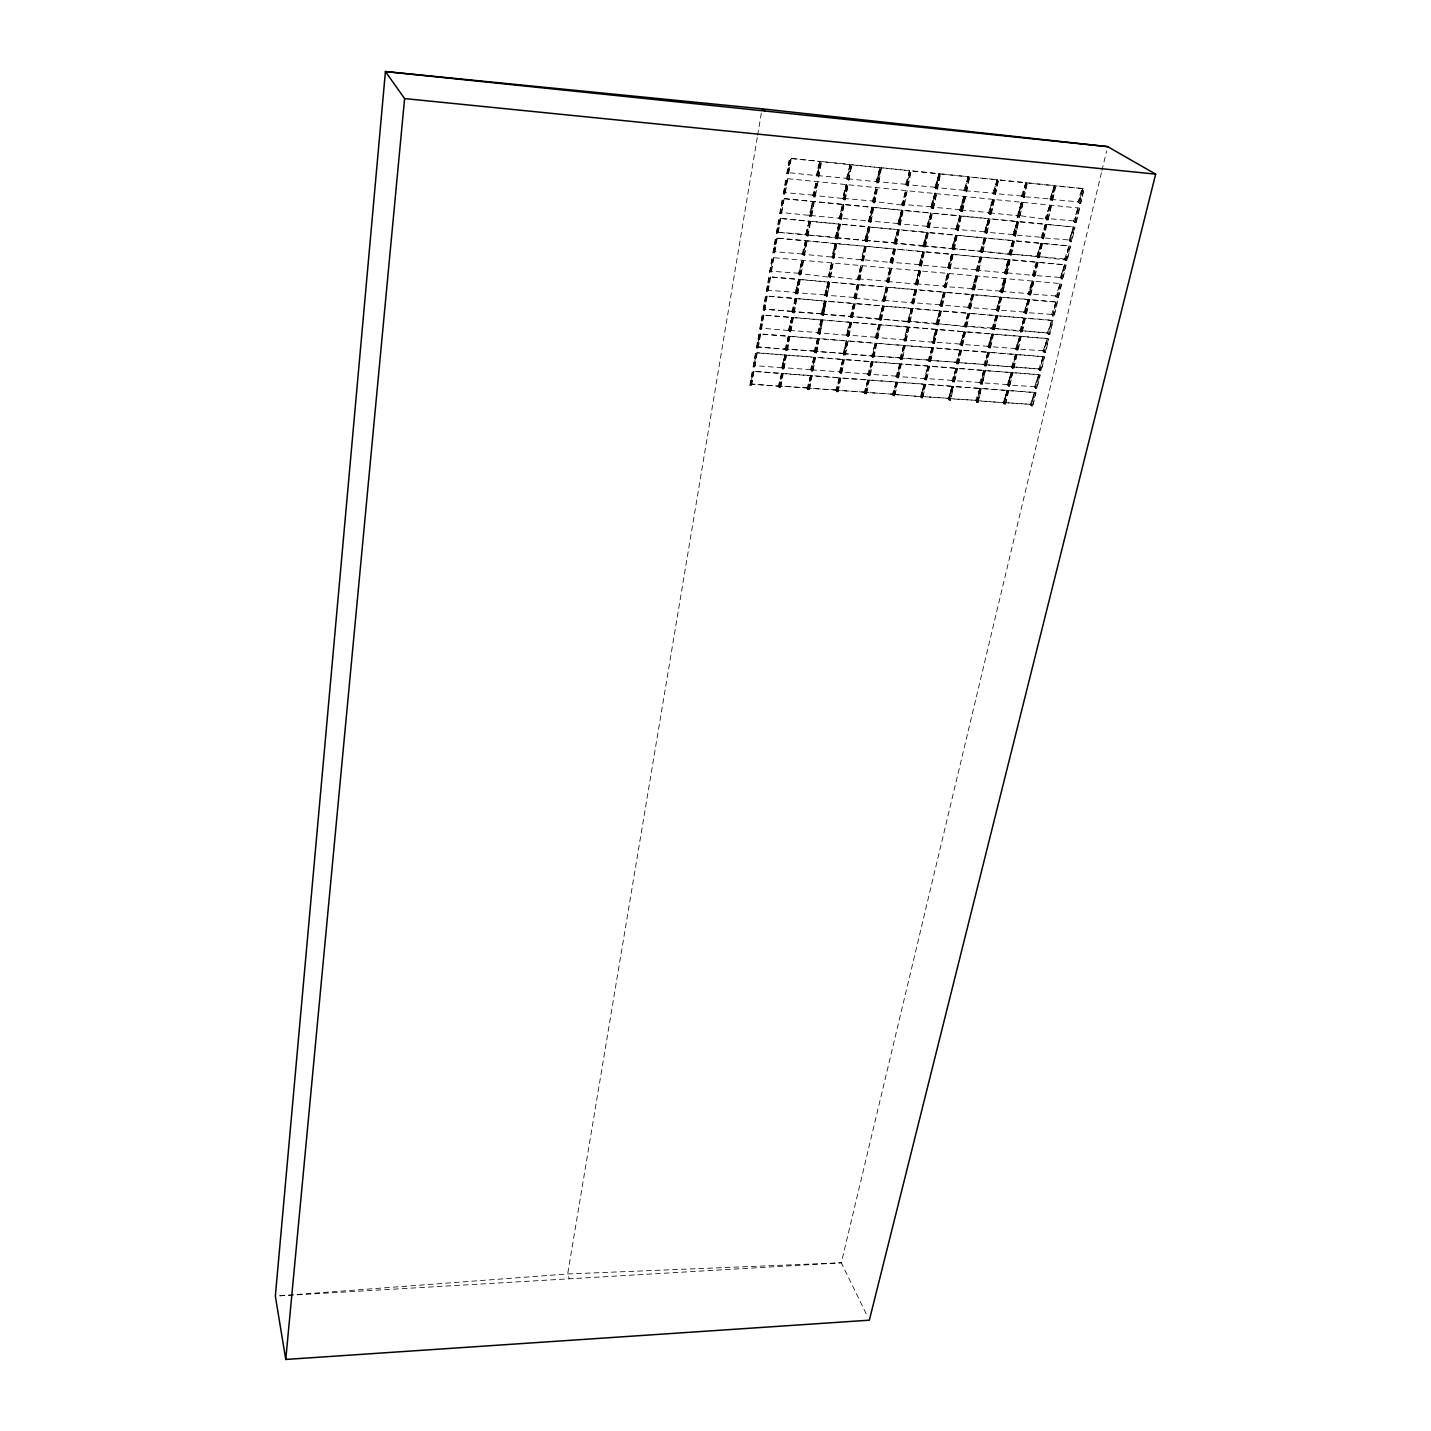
<?xml version="1.0" encoding="UTF-8"?>
<svg xmlns="http://www.w3.org/2000/svg" width="1431" height="1431" viewBox="0 0 1431 1431"><rect width="100%" height="100%" fill="white"/><g stroke="black" fill="none" stroke-linecap="round" stroke-linejoin="round"><path stroke-width="0.75" stroke-dasharray="5 3.75" d="M757.267 137.465L567.678 1273.966L569.27 1278.813M757.643 135.265L761.31 113.228M749.826 385.511L752.259 371.344L1036.008 392.72L1032.824 406.279L1031.161 406.136L1034.38 392.595M753.046 367.034L755.496 352.759L1040.212 374.904L1036.992 388.57L1035.364 388.445L1038.584 374.779M769.52 272.391L772.078 257.526L1061.73 283.696L1054.128 316.305L1052.447 316.126L1055.774 302.048M772.883 253.019L775.477 238.047L1066.131 265.039L1062.75 279.349L1061.069 279.17L1064.431 264.86M787.748 178.696L785.1 194.044L783.276 193.865L785.923 178.517L1079.636 208.103M750.148 385.511L752.617 371.362M753.368 367.034L755.854 352.795M756.713 348.359L759.217 333.995M759.986 329.595L762.508 315.124M763.278 310.688L765.818 296.092M766.587 291.62L769.163 276.916M769.86 272.391L772.436 257.562M773.223 253.019L775.835 238.065M776.622 233.503L779.251 218.424M780.056 213.809L782.703 198.605M783.616 193.883L786.299 178.553M787.104 173.867L789.805 158.412M750.756 384.116L751.329 384.814M753.958 365.674L754.495 366.712L753.529 365.46L781.72 367.785L785.118 355.067L756.82 352.67L753.618 365.656M760.648 327.896L761.113 329.273L760.129 328.039L788.535 330.525L789.447 331.563L788.231 330.132M763.868 309.382L764.476 309.99M767.249 289.974C767.678 294.088 766.605 283.785 770.146 276.809L798.766 279.313L796.208 294.16M770.504 270.763L771.363 272.105L770.075 271.103L773.42 257.473L770.915 272.498M773.885 251.409C774.296 255.541 773.295 244.898 776.818 237.993L805.653 240.658L803.041 255.738M777.212 232.269L777.856 232.788M780.7 212.217L781.219 213.469L780.181 212.396L809.195 215.366L812.736 201.377L783.705 198.533L780.271 212.575M784.277 192.309C784.671 196.602 783.794 184.76 787.39 178.66L784.707 193.99M787.694 172.704C787.801 176.281 788.445 161.631 790.806 158.34L820.052 161.363L817.369 176.925M751.203 385.583L753.582 371.255L781.702 373.366L779.233 387.64M754.423 367.123L756.82 352.67M757.768 348.431L760.183 333.888L788.499 336.142L786.013 350.649M761.042 329.685L763.474 315.017L791.898 317.36L789.375 331.974M764.333 310.777L766.801 295.984L795.314 298.417L792.774 313.139M767.66 291.709L770.146 276.809M774.296 253.126L776.818 237.993M777.713 233.593L780.253 218.335L809.177 221.089L806.565 236.294M781.147 213.917L783.705 198.533M788.195 173.974L790.806 158.34M754.012 371.47L751.561 385.637L749.808 385.476M757.249 352.902L754.781 367.177L753.01 367.016M760.63 334.103L758.144 348.484L756.355 348.323L758.859 333.96L1044.541 356.891L1041.303 370.647L1039.639 370.504L1042.877 356.73M763.921 315.231L761.417 329.738L759.628 329.559L762.151 315.088L1048.816 338.807L1045.542 352.67L1043.879 352.509L1047.152 338.646M767.231 296.217L764.709 310.831L762.92 310.652L765.46 296.056L1053.109 320.58L1049.817 334.55L1048.154 334.389L1051.445 320.419M770.576 277.042L768.036 291.763L766.247 291.584L768.805 276.881L1057.437 302.209M773.867 257.687L771.309 272.552L769.502 272.373M777.266 238.208L774.672 253.18L772.865 253.001M780.7 218.549L778.088 233.647L776.264 233.468L778.893 218.388L1070.567 246.239L1067.168 260.657L1065.469 260.478L1068.868 246.06M784.152 198.748L781.523 213.97L779.698 213.774L782.346 198.569L1075.039 227.279L1071.604 241.821L1069.905 241.642L1073.339 227.1M791.254 158.555L788.588 174.027L786.746 173.831L789.429 158.376L1084.179 188.856L1080.709 203.613L1078.992 203.435L1082.462 188.659M781.433 367.409L782.346 368.465M795.046 292.353L796.28 293.749L795.046 292.353L796.351 293.373L795.403 292.389L798.766 279.313M798.409 273.232L799.357 274.197M801.879 253.949L802.827 254.897M808.909 214.936L809.874 215.848M812.575 195.117L813.559 195.993M816.153 175.208C817.441 179.43 816.529 168.303 820.052 161.363L816.457 175.619L787.229 172.489M750.309 383.902L778.41 386.155L750.399 384.098L753.582 371.255M781.791 367.427L785.029 354.87M756.874 346.785L785.154 349.2L756.945 346.982L760.183 333.888M791.898 317.36L788.588 330.167M791.987 311.35L763.421 309.15L791.987 311.35L792.559 312.334M766.748 290.117L795.403 292.389M798.766 273.267L770.075 271.103M802.236 253.985L773.366 251.57M805.742 234.559L806.637 235.865L805.742 234.559L776.765 232.055L777.784 233.164L776.908 231.858M812.933 195.153L783.741 192.487M781.433 373.545L778.911 387.64L780.646 387.765L783.168 373.67M784.778 355.031L782.238 369.252L783.973 369.377L786.513 355.174M788.231 336.321L785.673 350.649L787.426 350.774L789.984 336.464M791.629 317.521L789.053 331.956L790.806 332.099L793.382 317.664M795.046 298.578L792.452 313.139L794.205 313.282L796.817 298.721M795.869 294.16L798.498 279.474M799.231 275.02L801.879 260.227M805.385 240.819L802.719 255.72L804.49 255.881L807.156 240.98M808.909 221.25L806.225 236.276L808.014 236.455L810.697 221.429M809.767 216.671L812.468 201.521M817.96 181.737L815.223 197.013L813.434 196.834L816.171 181.558M819.784 161.506L817.029 176.907L818.836 177.086L821.591 161.685M782.56 369.252L785.118 355.067M799.571 275.02C808.533 230.677 791.325 302.549 802.236 260.263M810.089 216.689L812.826 201.556M813.774 196.852L816.439 181.415L812.772 195.349M779.806 386.263L780.414 386.96M783.115 367.892C783.258 371.774 783.58 358 786.084 354.942L814.078 357.124L811.538 371.452M786.567 349.307L787.193 349.951M789.93 330.65C790.073 334.478 790.449 320.544 792.953 317.449L821.144 319.775L818.55 334.317M796.817 292.514C797.3 296.593 796.119 286.504 799.822 279.421L828.209 281.907L825.58 296.682M800.179 273.393L800.698 274.698L799.661 273.536L829.139 277.203L827.869 275.843M803.667 254.128L804.186 255.416L803.149 254.271L831.733 257.061L835.31 243.413L806.708 240.766L803.238 254.468M810.644 215.491L838.977 218.228L842.626 204.311L813.81 201.485L810.268 215.455M814.382 195.296L814.919 196.512L813.845 195.457L842.752 198.48L846.419 184.438L842.376 198.444L843.771 199.374L842.448 198.068M817.906 175.78C818.067 179.34 818.657 164.78 821.126 161.47L850.157 164.476L847.385 179.966M780.289 387.712L782.739 373.437L810.644 375.548L808.104 389.751M783.598 369.341L786.084 354.942M800.627 275.11L803.202 260.156L799.75 273.732M804.115 255.827L806.708 240.766M807.621 236.383L810.25 221.197L838.96 223.934L836.259 239.066M811.162 216.797L813.81 201.485M787.05 350.738L789.554 336.231L817.656 338.485L815.08 352.92M790.431 332.046L792.953 317.449M793.829 313.228L796.369 298.507L824.667 300.921L822.056 315.571M797.264 294.249L799.822 279.421M814.847 196.959L817.512 181.522L813.935 195.636M818.443 177.033L821.126 161.47M800.269 279.635L797.639 294.303L795.851 294.124M803.65 260.388L801.002 275.163L799.214 274.985M814.257 201.699L811.556 216.85L809.731 216.653M810.375 369.609L811.323 370.665M831.447 256.65L832.431 257.598M838.691 217.798L839.693 218.71M807.317 387.926L779.358 386.03L807.317 387.926L807.907 388.982M810.733 369.627L782.685 367.66M789.483 330.418L817.745 332.529L818.621 333.924L817.584 332.69M824.399 294.875L825.383 295.859M835.4 237.331L836.33 238.637L835.4 237.331L806.655 234.845L807.71 235.972L806.798 234.666M846.15 178.249L847.474 179.537L846.347 178.481M814.275 351.114L786.12 349.075L814.275 351.114L814.865 352.133M821.233 313.8L792.881 311.618L821.233 313.8L821.841 314.766M824.757 294.911L796.298 292.657M817.441 175.548L846.508 178.285M810.393 375.709L807.782 389.751L809.499 389.876L812.11 375.852M813.828 357.303L811.198 371.452L812.933 371.577L815.545 357.428M817.387 338.664L814.758 352.92L816.493 353.063L819.158 338.825M820.893 319.936L818.228 334.317L819.963 334.46L822.646 320.115L819.945 334.443M824.417 301.082L821.734 315.571L823.469 315.714L826.188 301.243L823.451 315.696M827.959 282.068L825.258 296.664L827.011 296.825L829.73 282.247L826.993 296.807M831.447 262.893L828.728 277.614L830.481 277.775L833.218 263.054M835.06 243.574L832.305 258.421L834.076 258.582L836.831 243.735M835.919 239.049L838.691 224.095M842.358 204.454L839.568 219.533L841.339 219.712L844.147 204.633M846.168 184.581L843.342 199.785L845.131 199.964L847.975 184.778L845.113 199.946L843.324 199.768M849.889 164.619L847.063 179.948L848.833 180.127L851.713 164.815L848.816 180.109M829.05 277.632L831.715 262.732L828.155 276.237M832.645 258.421L835.418 243.61M839.908 219.551L842.626 204.311M843.682 199.803L846.526 184.617M808.622 388.373L809.284 389.071M812.039 370.092C812.236 373.974 812.504 360.272 815.115 357.213L842.913 359.36L840.283 373.634M815.598 351.579L816.26 352.241M819.14 332.636L819.677 333.995L818.621 332.779L846.597 335.23C846.311 338.217 848.028 325.374 850.175 322.172L822.181 319.864L818.711 332.976M822.557 314.283L823.254 314.892M826.098 295.394C826.295 299.168 826.671 285.163 829.265 281.996L857.455 284.465L854.736 299.186M829.551 276.362L858.403 279.796L857.276 278.634M833.218 256.811L833.772 258.099L832.699 256.972L861.068 259.726L864.753 246.15L836.384 243.52L832.788 257.151M836.759 237.85L837.475 238.369M844.254 198.247C844.737 202.487 843.664 191.074 847.599 184.724L844.755 199.911M847.885 178.821L876.201 181.683L880.119 167.749L851.23 164.583L847.51 178.786M809.141 389.84L811.681 375.62L839.371 377.712L836.759 391.861M812.558 371.523L815.205 357.41L811.699 370.057M816.117 353.01L818.693 338.575L846.58 340.811L843.932 355.174M819.605 334.407L822.181 319.864M823.093 315.661L825.723 301.011L853.788 303.39L851.105 318.004M826.635 296.772L829.265 281.996M830.105 277.721L832.77 262.821L829.211 276.326M833.701 258.528L836.384 243.52M837.314 239.174L840.015 224.041L868.492 226.76L865.719 241.821M840.963 219.659L843.682 204.418L872.266 207.209L869.476 222.395M848.458 180.073L851.23 164.583M816.457 353.028L819.122 338.789M840.462 224.256L837.69 239.227L835.901 239.031M839.103 371.792L840.086 372.847M853.538 297.38L854.54 298.364M860.782 259.315L861.73 260.639M843.682 204.418L839.943 218.138L868.51 221.054C868.903 224.506 870.102 210.697 872.266 207.209M843.718 198.408L872.463 201.038L873.447 202.29L872.302 201.234M875.915 181.272L876.97 182.131M835.937 390.037L808.193 388.159L835.937 390.037L836.563 391.092M811.61 369.86L839.46 371.81M843.092 353.385L815.151 351.364L843.092 353.385L843.735 354.387M850.264 316.215L851.195 317.593L850.264 316.215L822.127 314.051L825.723 301.011M853.878 297.415L825.651 295.18M836.294 237.635L864.771 240.48L836.402 237.814L840.015 224.041M876.273 181.308L880.011 167.57M836.437 391.861L839.121 377.873M842.662 359.539L839.961 373.634L841.678 373.759L844.379 359.664M843.61 355.174L846.329 340.972M849.925 322.351L847.188 336.661L848.905 336.804L851.642 322.476M853.538 303.569L850.783 317.986L852.518 318.129L855.273 303.712M857.205 284.626L854.414 299.168L856.149 299.329L858.94 284.787M860.8 265.54L857.992 280.208L859.727 280.351L862.535 265.701M864.503 246.311L861.677 261.086L863.43 261.247L866.256 246.472M868.241 226.903L865.397 241.803L867.15 241.964L870.012 227.082M869.154 222.377L872.016 207.37M875.933 187.568L873.035 202.719L874.806 202.88L877.704 187.747M876.845 182.971L879.761 167.713M847.51 336.661L850.175 322.172M858.314 280.208L861.051 265.379L857.384 278.83M861.999 261.086L864.753 246.15M873.357 202.737L876.183 187.425L872.391 201.413M877.167 182.989L880.119 167.749M844.469 353.493L845.399 354.888L844.057 353.815L847.617 340.882L875.289 343.118L872.57 357.428M847.975 335.337C848.207 339.183 848.494 325.409 851.212 322.261L878.974 324.551L876.237 338.986M851.588 316.698L852.304 317.306M855.201 297.898L883.768 301.243L882.444 299.866M873.894 201.181L874.502 202.397L873.357 201.342L902.889 205.205L901.709 204.15M837.797 391.933L840.48 377.981L867.884 379.859L865.2 393.954M841.303 373.706L843.932 359.449L871.515 361.596L868.814 375.798M844.97 355.264L847.707 341.079L844.057 353.815L871.64 355.979L875.289 343.118M848.547 336.75L851.212 322.261M852.143 318.076L854.844 303.479L882.712 305.858L879.94 320.401M855.792 299.276L858.493 284.554L886.469 287.023L883.678 301.655M859.369 280.297L862.088 265.468L858.421 278.92L859.512 279.51M863.054 261.193L865.809 246.239L893.964 248.869L891.155 263.733M866.775 241.911L869.654 227.046L897.809 229.55L894.965 244.558M870.531 222.485L873.339 207.316L901.691 210.107L898.829 225.204M874.43 202.826L877.239 187.533L873.447 201.521M878.24 183.096L881.085 167.677L909.651 170.629L906.735 185.976M840.82 377.999L838.155 391.987L836.42 391.844M848.046 341.115L845.327 355.317L843.592 355.156M873.786 207.531L870.907 222.556L869.118 222.36M881.532 167.892L878.616 183.15L876.827 182.953M867.615 373.956L868.635 375.011M875.021 337.161L876.04 338.181M886.111 280.995L887.166 281.961M894.071 249.048C891.996 252.428 889.849 265.164 890.171 262.374L862.017 259.637L863.215 260.388M897.559 223.469L898.543 224.756M905.429 184.259L906.449 185.511M864.36 392.13L836.813 390.269L864.36 392.13L865.004 393.167M867.973 373.974L840.319 372.042L841.464 372.954M858.421 278.92L886.469 281.031M865.719 240.39L894.053 242.823L865.827 240.569L869.547 226.867L865.827 240.569L867.222 241.535L866.184 240.605M897.899 223.504L869.476 220.982L873.339 207.316M843.968 353.618L871.533 355.782M875.378 337.197L847.528 335.122M879.063 318.612L851.141 316.484L879.743 319.596M882.712 300.26L886.558 287.202L882.802 299.902M905.787 184.295L877.167 181.612L881.085 167.677M867.633 380.02L864.896 393.954L866.578 394.08L869.332 380.145M871.264 361.757L868.51 375.798L870.209 375.924L872.982 361.9M872.248 357.428L875.039 343.279M878.741 324.73L875.933 338.986L877.632 339.111L880.459 324.873M882.462 306.019L879.618 320.383L881.353 320.526L884.179 306.162M886.218 287.166L883.356 301.655L885.074 301.798L887.935 287.327M889.903 268.169L887.041 282.766L888.758 282.909L891.638 268.33M893.731 249.012L890.815 263.733L892.55 263.876L895.466 249.173M897.577 229.711L894.643 244.54L896.378 244.701L899.312 229.872M901.441 210.25L898.489 225.204L900.242 225.365L903.194 210.411M907.218 190.734L904.231 205.796L902.478 205.617L905.465 190.556M909.4 170.772L906.395 185.958L908.166 186.137L911.171 170.951M887.363 282.766L890.154 268.008L886.379 281.388M902.818 205.635L905.805 190.591L901.816 204.329M876.666 337.662L877.346 338.664L876.237 337.448L903.784 339.863L907.576 326.93L880.011 324.64L876.327 337.644M880.441 318.737L881.067 320.079L879.922 318.88L908.381 321.975M884.108 300.385L911.404 302.728L915.25 289.545L887.488 287.112L883.75 300.349M907.129 184.832L908.309 185.297L907.2 184.438M866.22 394.026L868.903 379.93L896.182 381.988L893.427 396.029M869.833 375.87L872.534 361.667L899.92 363.796L897.148 377.945M873.59 357.5L876.309 343.19L903.784 345.39L900.671 359.646L902.371 359.771L905.233 345.694M877.275 339.058L880.011 324.64M880.977 320.49L883.732 305.948L911.404 308.309L908.256 322.78M884.716 301.744L887.488 287.112M888.401 282.855L891.191 268.098L887.417 281.478L888.83 282.479L887.775 281.513M892.193 263.841L895.019 248.958L922.959 251.552L920.061 266.363M896.021 244.647L898.865 229.658L926.912 232.341L923.979 247.259M899.866 225.311L902.746 210.196L930.883 212.969L927.95 228.012M903.855 205.742L906.753 190.502L902.854 204.436L904.034 204.919M907.791 186.084L910.706 170.736L939.04 173.67L935.731 188.928L937.484 189.107L940.561 173.992M876.756 343.422L873.965 357.553L872.23 357.392M895.931 376.103L896.951 377.158M887.417 281.478L915.178 283.946C914.999 291.727 923.406 248.708 916.18 285.324M918.791 264.61L919.793 265.916M929.148 227.296L926.644 226.277L927.682 227.547M892.568 394.205L865.2 392.344L892.568 394.205L893.248 395.242M896.271 376.138L868.814 374.224L869.994 375.119M903.516 339.469L904.499 340.846M911.136 302.335L912.209 303.318M919.131 264.628L891.119 262.284L892.264 263.411M923.049 245.542L894.93 243.109L923.8 246.436M927.002 226.295L898.775 223.791L902.746 210.196M930.722 206.797L931.76 208.05M937.269 188.248L934.729 187.246L935.785 188.481M900.099 357.857L872.57 355.872L900.099 357.857L900.797 358.859M931.08 206.833L902.854 204.436M935.087 187.282L906.664 184.617L910.706 170.736M895.949 382.149L893.123 396.029L894.804 396.137L897.631 382.274M899.67 363.957L896.826 377.945L898.525 378.07L901.369 364.1M900.654 359.628L903.533 345.569M909.043 327.234L906.145 341.419L904.428 341.258L907.326 327.091M911.153 308.47L908.22 322.744L909.955 322.905L912.871 308.613M916.716 289.849L913.783 304.266L912.048 304.088L915.017 289.706M918.809 270.781L915.858 285.306L917.575 285.467L920.527 270.924M922.727 251.713L919.739 266.363L921.475 266.506L924.444 251.874M926.662 232.484L923.675 247.259L925.392 247.42L928.397 232.645M930.651 213.112L927.628 227.994L929.345 228.155L932.386 213.273M934.765 193.507L931.688 208.479L933.423 208.658L936.5 193.668M935.695 188.91L938.808 173.813M904.446 341.276L907.576 326.93M912.084 304.123L915.25 289.545M935.105 193.543C922.297 237.152 942.868 162.311 931.706 208.497L933.459 208.676M893.838 394.652L894.59 395.35M897.541 376.586L898.239 377.623L897.112 376.371L924.283 378.625L928.093 365.978L900.922 363.868L897.201 376.568M901.387 358.322L902.514 359.002L901.119 357.929M905.161 339.97L905.859 340.972L904.714 339.755L932.064 342.152L935.946 329.273L908.596 327.001L904.803 339.934M908.953 321.474L909.74 322.1M912.781 302.853C913.103 306.628 913.336 292.854 916.287 289.634L943.816 292.049L940.9 306.574M916.555 284.054L917.718 284.662L916.627 283.696M920.437 265.129L921.6 265.701L920.509 264.753M924.354 246.043L925.195 246.561M932.404 207.352L933.602 207.853L932.475 206.976M894.447 396.101L897.183 382.059L924.265 384.098L921.457 398.086M898.167 378.017L900.922 363.868M917.199 285.413C925.177 256.167 914.659 277.167 917.289 285.002M921.099 266.452L923.997 251.641L951.74 254.217L948.753 268.974M925.016 247.366L927.95 232.43L955.783 235.095L952.778 249.96M928.987 228.101L931.939 213.058L959.861 215.795L956.838 230.785M902.013 359.736L904.803 345.479L932.064 347.661L929.202 361.864M905.787 341.365L908.703 327.198M909.579 322.869L912.423 308.398L939.863 310.724L936.965 325.141M913.425 304.213L916.287 289.634M933.084 208.622C941.24 178.338 930.579 200.268 933.173 208.193M937.108 189.053L940.095 173.777L968.215 176.675L965.156 191.897M931.796 341.759L932.887 342.778M939.612 304.785L940.632 306.127M916.108 283.839L943.816 286.093L944.854 287.434L943.637 286.272M923.997 251.641L919.99 264.914L947.733 267.615C948.198 271.121 949.254 257.741 951.74 254.217M955.514 229.049L956.659 229.944M961.346 210.214C964.601 212.575 956.838 207.817 960.773 210.912M963.814 190.198L964.977 191.056M924.354 378.267L925.088 379.304M928.29 360.057L900.94 358.09L928.29 360.057L928.952 361.435M936.035 323.37L908.506 321.26L936.786 324.354M939.952 304.821L912.334 302.621M923.907 245.828L951.74 248.618L924.015 246.007L927.95 232.43M955.872 229.085L927.95 226.778L931.939 213.058M960.04 209.695L931.939 207.137M964.154 190.234L935.946 187.586L940.095 173.777M924.032 384.259L921.153 398.086L922.816 398.194L925.714 384.402M927.86 366.157L924.945 380.074L926.626 380.199L929.542 366.282M931.831 347.822L928.898 361.846L930.561 361.989L933.513 347.966M932.762 343.565L935.713 329.434M939.63 310.885L936.661 325.141L938.342 325.284L941.33 311.028M943.584 292.21L940.578 306.556L942.278 306.699L945.283 292.353M947.483 273.357L944.46 287.828L946.159 287.989L949.2 273.518M951.49 254.378L948.449 268.956L950.148 269.117L953.207 254.539M955.55 235.239L952.474 249.942L954.173 250.103L957.267 235.399M959.629 215.956L956.516 230.767L958.233 230.928L961.346 216.117M965.567 196.602L962.437 211.538L960.702 211.359L963.832 196.423M967.982 176.818L964.834 191.879L966.569 192.058L969.717 176.997M925.267 380.074L928.093 365.978M933.066 343.565L936.053 329.452M944.764 287.846L947.716 273.214L943.745 286.468M961.024 211.377C971.667 166.103 951.186 239.603 964.19 196.458M922.458 398.158L925.267 384.17L952.152 386.191L948.968 400.125L950.613 400.233L953.583 386.495M926.268 380.145L929.113 366.068L956.069 368.161L952.867 382.184M930.204 361.936L933.066 347.751L960.129 349.915L957.196 364.046M934.085 343.655L936.965 329.345L964.118 331.598L961.167 345.837M937.985 325.231L940.883 310.813L968.125 313.139L965.156 327.484M941.92 306.663L944.943 292.318L972.186 294.536L969.181 308.989M945.784 287.935L948.735 273.303L944.764 286.558L945.963 287.148M949.79 269.064L952.76 254.324L980.289 256.882L976.926 271.55L978.625 271.711L981.755 257.186M953.815 250.049L956.802 235.185L984.421 237.814L981.04 252.607L982.757 252.768L985.905 238.136M957.876 230.874L960.899 215.902L988.606 218.621L985.19 233.521L986.907 233.682L990.091 218.943M962.061 211.484C972.704 166.211 952.223 239.692 965.227 196.566M966.193 192.004L969.377 176.961L997.174 179.68L994.026 194.831M937.412 329.577L934.443 343.708L932.726 343.547M951.901 380.36L952.921 381.773M971.828 288.579L972.973 289.545M975.906 269.797L977.069 270.745M984.17 231.804L985.333 232.698M948.342 398.301L921.385 396.494L948.342 398.301L949.093 399.356M952.241 380.396L925.177 378.5L926.429 379.394M936.965 329.345L932.976 342.045L960.219 344.066L960.917 345.408M967.875 307.218L969.002 308.202M972.186 288.615L944.764 286.558M976.264 269.833L948.646 267.525L952.76 254.324M952.652 248.529L980.289 251.284L952.76 248.708L956.802 235.185M984.51 231.84L956.713 229.371L957.965 230.463M960.899 209.999L988.803 212.539L989.554 213.756M965.478 190.752L993.007 193.149L993.776 194.366M956.266 362.258L929.113 360.308L956.266 362.258L957.035 363.277M964.977 326.697L936.876 323.621L940.883 310.813M968.215 307.236L940.793 305.071L942.009 306.252M948.932 400.09L951.919 386.37M955.854 368.322L952.831 382.166L954.531 382.31L957.518 368.465M975.942 275.933L972.812 290.314L974.529 290.493L977.641 276.076M976.908 271.532L980.056 257.025M981.022 252.589L984.206 237.975M985.172 233.503L988.374 218.764M956.892 364.046L959.897 350.076M963.886 331.759L960.863 345.837L962.526 345.962L965.567 331.903M967.911 313.3L964.852 327.484L966.533 327.627L969.592 313.443M971.953 294.697L968.876 308.989L970.558 309.132L973.635 294.84M972.847 290.332C984.081 246.883 963.278 317.199 976.282 275.968M994.402 199.499L991.2 214.364L989.483 214.203L992.685 199.338M996.942 179.823L993.704 194.813L995.421 194.974L998.659 180.002M949.594 398.748L950.417 399.446M953.493 380.843L954.674 381.54L953.565 380.485M973.456 289.098C973.366 294.088 981.487 255.594 974.171 290.439M977.534 270.334L978.768 270.906L977.623 269.958M981.648 251.409L982.9 251.963L981.38 251.015M985.798 232.341L987.05 232.877L985.887 231.965M989.805 214.221C1000.698 169.144 979.716 242.304 993.042 199.374M950.256 400.197L953.261 386.459L979.824 388.284L976.872 402.147M954.173 382.274L957.071 368.232L983.848 370.325L980.879 384.295M958.198 364.118L961.131 349.987L987.998 352.151L984.993 366.229M962.169 345.926L965.12 331.688L992.077 333.906L989.054 348.091M966.158 327.574L969.145 313.228L996.173 315.518L993.132 329.81M970.2 309.078L973.187 294.625L1000.323 297.004L997.264 311.403M978.249 271.657L981.308 256.972L1008.622 259.512L1005.51 274.126M982.382 252.715L985.458 237.922L1012.862 240.533L1009.714 255.273M986.531 233.629L989.626 218.728L1017.137 221.411L1013.971 236.258M990.824 214.31C1000.43 178.07 986.209 218.979 991.003 213.523M995.064 194.92L998.194 179.787L1025.884 182.649L1022.682 197.728M961.578 350.219L958.555 364.172L956.874 364.029M979.573 382.471L980.629 383.866M1001.593 291.584C1004.92 294.178 997.085 289.098 1001.074 292.389M1004.419 272.766C1004.956 276.308 1005.921 263.071 1008.622 259.512L1004.419 272.766L977.087 270.101L978.357 271.246M1012.593 234.541L1013.81 235.435M949.164 398.534L975.924 400.34L949.254 398.73L953.153 386.263L949.254 398.73L950.685 399.821L949.343 398.373M979.913 382.488L953.046 380.628L954.244 381.862M987.73 346.284L988.875 347.304M995.922 309.633L997.085 310.599M1000.323 291.101L973.008 288.883M1009.553 254.45L981.201 251.194L985.458 237.922M1012.951 234.577L985.351 232.126L989.626 218.728M989.626 212.825L1017.244 215.723C1016.547 228.28 1026.367 178.249 1018.353 217.029M1021.287 196.029L1024.149 197.442L1022.915 196.584M984.027 364.44L957.071 362.49L984.027 364.44L984.832 365.442M988.07 346.32L961.042 344.316L965.12 331.688M992.148 328.057L965.013 325.982L992.971 329.023M996.262 309.651L969.037 307.504L973.187 294.625M1021.627 196.065L993.847 193.453L995.225 194.115M976.568 402.147L979.609 388.445M983.616 370.486L980.575 384.295L982.221 384.42L985.297 370.647L982.185 384.384M1004.186 278.473L1001.02 292.818L1002.684 292.979L1005.904 278.651L1002.666 292.944M1008.39 259.655L1005.188 274.108L1006.869 274.269L1010.107 259.834M1012.629 240.694L1009.41 255.255L1011.091 255.416L1014.364 240.873M1016.904 221.572L1013.667 236.258L1015.348 236.419L1018.639 221.751L1015.33 236.401M987.766 352.312L984.689 366.229L986.353 366.354L989.429 352.455M991.844 334.067L988.749 348.091L990.413 348.216L993.508 334.21M995.958 315.696L992.828 329.81L994.491 329.953L997.622 315.822M1000.09 297.165L996.942 311.386L998.623 311.529L1001.772 297.308M1001.324 292.836L1004.419 278.329L1000.126 291.28M1023.022 202.379L1019.748 217.19L1018.049 217.029L1021.323 202.218M1025.669 182.792L1022.36 197.711L1024.077 197.889L1027.386 182.971M977.874 402.218L980.825 388.356L1007.299 390.341L1004.294 404.15M981.863 384.367L984.939 370.593L1011.413 372.454L1008.372 386.37M1002.326 292.926C1013.148 249.853 992.309 319.578 1005.528 278.598M1006.512 274.215L1009.624 259.601L1036.742 262.123L1033.558 276.666M1010.733 255.362L1013.881 240.641L1041.07 243.234L1037.869 257.902M1014.99 236.365L1018.157 221.519L1045.453 224.202L1042.215 238.977M978.196 402.236L981.255 388.57L978.214 402.272L976.55 402.129M985.995 366.3L988.982 352.223L1015.652 354.369L1012.576 368.375M990.055 348.18L993.06 333.995L1019.82 336.196L1016.726 350.327M994.134 329.899L997.3 315.804L1024.024 317.897L1020.911 332.135M998.266 311.493L1001.324 297.093L1028.263 299.455L1025.115 313.783M1006.852 274.251L1010.089 259.816M1011.073 255.398L1014.329 240.855M1019.373 217.136C1028.317 186.549 1016.028 210.411 1019.48 216.707M1023.702 197.836L1026.921 182.757L1054.397 185.583L1051.105 200.608M1007.048 384.563L1008.211 385.619M1001.128 291.369L1028.245 293.57L1029.032 294.858M1036.742 262.123C1034.148 265.594 1032.216 278.222 1032.431 275.324L1005.313 272.677L1009.624 259.601M1018.157 221.519L1013.756 234.863L1041.16 237.296L1041.965 238.53M1007.388 384.581L980.718 382.721L981.952 383.973M1016.976 349.021C1020.321 351.758 1012.504 346.463 1016.493 349.897M1023.755 312.012L1026.546 313.496L1025.347 312.513M1036.831 256.203L1037.958 257.491L1036.831 256.203L1009.982 254.056M1046.687 219.837L1049.96 204.937L1045.202 218.496L1046.794 219.408L1018.335 215.455M1026.921 182.757L1022.575 196.548L1050.032 198.945L1050.855 200.143M1015.724 348.556L988.875 346.57L993.06 333.995M1024.095 312.047L997.067 309.919L1001.324 297.093M1004.544 402.791L1005.438 403.488M1008.694 384.689L1009.445 386.066M1029.247 293.659L1030.463 294.625M1033.522 275.056L1034.738 275.986M1038.96 257.58L1037.833 256.292L1039.049 257.222M1042.162 237.385L1043.664 238.691L1042.43 237.796M1003.99 404.15L1007.084 390.52M1011.198 372.632L1008.068 386.37L1009.714 386.495L1012.826 372.758M1012.289 368.375L1015.438 354.53M1019.605 336.357L1016.421 350.327L1018.067 350.452L1021.251 336.5M1020.607 332.117L1023.809 318.058M1028.03 299.616L1024.811 313.783L1026.474 313.926L1029.694 299.759M1032.216 281.013L1028.978 295.287L1030.642 295.448L1033.898 281.156M1036.527 262.267L1033.254 276.666L1034.917 276.809L1038.19 262.428M1040.856 243.377L1037.564 257.884L1039.228 258.045L1042.537 243.538M1045.22 224.345L1041.911 238.959L1043.593 239.12L1046.92 224.506M1051.427 205.241L1048.082 219.98L1046.383 219.819L1049.746 205.08M1050.801 200.59L1054.182 185.726M1029.283 295.305C1040.355 252.393 1019.033 321.832 1032.556 281.031M1005.26 404.222L1008.283 390.413L1034.577 392.398L1031.518 406.171M1009.356 386.442L1012.397 372.543L1038.763 374.582L1035.686 388.463M1013.577 368.465L1016.636 354.441L1043.092 356.569L1039.997 370.557M1017.727 350.398L1020.804 336.285L1047.367 338.485L1044.201 352.545M1021.895 332.207L1025.007 317.986L1051.66 320.258L1048.476 334.425M1026.116 313.872L1029.247 299.544L1055.989 301.887L1052.769 316.162M1030.284 295.394C1041.357 252.5 1020.017 321.921 1033.558 281.138M1034.559 276.773L1037.743 262.213L1064.646 264.699L1061.391 279.206M1038.87 257.991L1042.09 243.324L1069.082 245.899L1065.809 260.514M1043.217 239.066L1046.455 224.291L1073.536 226.957L1070.245 241.66M1047.707 219.927C1056.901 189.393 1044.201 213.487 1047.796 219.515M1052.125 200.716L1055.416 185.69L1050.962 199.428L1052.214 200.286M1008.73 390.645L1005.617 404.275L1003.954 404.132M1017.083 354.655L1013.917 368.518L1012.254 368.357M1025.455 318.201L1022.253 332.26L1020.571 332.099M1055.881 185.905L1052.501 200.769L1050.765 200.573M1012.397 372.543L1008.283 385.011L1034.649 386.656L1035.418 388.034M1042.841 350.756L1044.058 351.776M1051.391 314.391L1052.626 315.375M1055.649 296.002L1056.865 296.95M1037.743 262.213L1033.432 275.414L1060.335 277.489L1061.158 278.759M1046.455 224.291L1042.09 237.761L1069.154 239.979L1069.994 241.213M1073.393 220.893L1074.663 221.787M1077.883 201.771C1079.475 205.688 1077.758 196.512 1082.677 188.516L1055.416 185.69M1030.499 404.347L1004.097 402.576L1030.499 404.347L1031.34 405.402M1043.181 350.774L1016.636 348.985L1020.804 336.285M1020.697 330.615L1047.349 333.029L1020.697 330.615L1025.007 317.986M1051.731 314.426L1025.007 312.495L1029.247 299.544M1055.971 296.02L1029.05 293.838M1064.521 258.993L1037.618 256.471L1065.898 260.102L1064.736 258.814M1073.733 220.929L1046.437 218.442M1050.962 199.428L1078.223 201.807M1060.049 283.517L1056.722 297.737L1058.385 297.881M1077.937 207.924L1074.52 222.592L1076.184 222.753L1079.618 208.085M1057.026 297.755L1060.264 283.356L1055.774 296.199M1074.824 222.61L1078.151 207.763L1073.518 221.125M1079.332 203.47L1082.677 188.516M1032.484 406.243L1035.686 392.684M1036.67 388.534L1039.89 374.886M1044.201 356.838L1040.981 370.629M1045.185 352.616L1048.458 338.753M1049.46 334.496L1052.751 320.526M1053.771 316.251L1057.08 302.156M1058.028 297.845L1061.373 283.642M1062.392 279.295L1065.773 264.985M1066.793 260.603L1070.209 246.186M1071.247 241.767L1074.663 227.225M1075.826 222.699L1079.278 208.05M1080.333 203.56L1083.822 188.803M1101.441 172.704L841.303 1262.804L867.401 1316.234M1101.959 170.522L1106.61 150.988M787.318 172.668L790.896 158.519M783.83 192.666L787.39 178.66M780.253 218.335L776.854 232.251L805.671 234.934L809.266 221.286M773.456 251.749L776.908 238.172M766.819 290.314L770.236 277.006M766.801 295.984L763.51 309.346L764.762 310.384L763.564 308.989M760.219 328.236L763.474 315.017M760.272 334.085L756.945 346.982L758.197 348.055L757.017 346.624M753.672 371.452L750.399 384.098L751.633 385.207L750.452 383.741M817.53 175.745L821.233 161.649M809.177 221.089L805.671 234.934M810.25 221.197L806.744 235.042L835.328 237.725L839.049 224.13M805.653 240.658L802.076 254.181M795.332 292.765L798.856 279.51M796.387 292.854L799.911 279.6M795.314 298.417L791.826 311.529M796.369 298.507L792.971 311.815L794.259 312.852L793.042 311.439M788.535 330.525L791.987 317.557M789.572 330.615L793.042 317.646M788.499 336.142L785.082 349.003M789.554 336.231L786.209 349.271L787.479 350.345L786.281 348.914M782.757 367.874L786.174 355.138M781.702 373.366L778.321 385.959M782.739 373.437L779.448 386.227L780.7 387.336L779.519 385.869M846.437 178.678L850.157 164.476M843.807 198.587L847.599 184.724M843.789 204.597L840.033 218.317L841.41 219.265L840.104 217.941L841.124 218.836M838.96 223.934L835.328 237.725M840.104 224.22L836.402 237.814L837.761 238.78L836.473 237.439M828.209 281.907L824.685 295.287L828.316 282.104M825.741 295.376L829.372 282.193M824.667 300.921L821.161 314.158L824.757 301.118M822.27 313.89L823.54 315.285L822.217 314.248L825.812 301.208M817.673 332.886L821.144 319.775M817.656 338.485L814.114 351.275M818.693 338.575L815.241 351.561L816.546 352.634L815.312 351.203M814.078 357.124L810.572 369.788M810.644 375.548L807.156 388.087M811.681 375.62L808.282 388.356L809.57 389.465L808.354 387.998M878.401 182.274L877.328 181.415L878.688 182.685L877.257 181.791L881.192 167.856M868.51 221.054L872.373 207.406M869.923 221.197L870.978 222.109L869.565 221.161L873.429 207.495M868.492 226.76L864.771 240.48L868.599 226.939M862.106 259.816L865.809 246.239M857.455 284.465L853.717 297.594M854.862 297.881L858.493 284.554M822.217 314.248L850.193 316.573L853.788 303.39M854.844 303.479L851.23 316.662L852.572 317.7L851.302 316.305M846.597 335.23L850.264 322.369M847.635 335.319L851.302 322.458M846.58 340.811L843.02 353.743L846.669 341.007M839.389 372.167L842.913 359.36M840.408 372.239L843.932 359.449M839.371 377.712L835.776 390.18M840.48 377.981L836.902 390.466L838.208 391.557L836.974 390.108M909.651 170.629L905.608 184.51M900.027 224.506L898.954 223.612L900.314 224.917L898.883 223.987L902.854 210.393M897.809 229.55L893.981 243.198L897.917 229.747M898.865 229.658L895.037 243.306L896.45 244.254L895.108 242.93M890.064 262.195L893.964 248.869M891.209 262.463L895.019 248.958M882.712 305.858L878.992 318.988L882.802 306.055M883.732 305.948L880.029 319.077L907.576 321.367L911.404 308.309M878.974 324.551L875.2 337.358M876.309 343.19L872.66 356.069L874.019 357.124L872.731 355.711M871.515 361.596L867.794 374.135M868.921 374.421L872.534 361.667M867.884 379.859L864.199 392.273M868.903 379.93L865.308 392.559L866.649 393.65L865.379 392.201M939.04 173.67L935.015 187.658L939.147 173.849M940.203 173.956L935.946 187.586M932.046 207.316L936.16 193.632M930.883 212.969L926.912 226.67L930.991 213.147M926.912 232.341L922.977 245.917L927.02 232.52M928.057 232.609L924.015 246.007L925.463 246.973L924.086 245.649M922.959 251.552L919.06 265.003L923.067 251.731M921.188 266.041L920.097 265.093L924.104 251.838M915.178 283.946L919.149 270.799M916.198 284.036L920.187 270.906M912.441 302.817L916.377 289.813M912.423 308.398L908.613 321.456L910.009 322.476L908.685 321.099M903.784 345.39L899.938 358.018M904.803 345.479L901.047 358.287L902.085 359.324M899.92 363.796L896.092 376.299M896.182 381.988L892.389 394.348M897.183 382.059L893.499 394.616L894.858 395.725L893.57 394.276M968.215 176.675L964.083 190.609L968.322 176.854M965.12 190.717L969.377 176.961M959.861 215.795L955.783 229.461L959.968 215.992M956.82 229.55L960.899 215.902M955.783 235.095L951.74 248.618L955.89 235.274M952.76 248.708L956.928 235.364M947.733 267.615L951.848 254.414M949.093 267.74L950.22 268.688L948.753 267.704L952.867 254.503M943.816 292.049L939.881 305.179L943.923 292.228M940.9 305.268L944.943 292.318M939.863 310.724L935.963 323.728L939.97 310.921M940.99 311.01L936.965 323.817L938.414 324.855L937.055 323.46M934.246 342.885L933.155 341.866L934.515 343.279L933.084 342.224L937.072 329.541M932.064 347.661L928.111 360.218M933.066 347.751L929.22 360.505L930.633 361.56L929.291 360.147M925.285 378.696L929.113 366.068M924.265 384.098L920.473 396.602L893.391 394.419L920.473 396.602L924.372 384.295M925.267 384.17L921.475 396.691L922.888 397.782L921.546 396.333M993.955 193.632L998.194 179.787M989.733 213.004L994.062 199.464M988.606 218.621L984.439 232.216L988.714 218.8M986.621 233.217L985.458 232.305L989.751 218.907M984.421 237.814L980.181 251.105M985.565 238.101L981.308 251.373L982.471 252.303M980.289 256.882L976.067 270.012M977.194 270.298L981.308 256.972M973.116 289.062L977.301 276.058M972.186 294.536L968.036 307.415M970.361 308.309L969.216 307.325L970.629 308.702L969.145 307.683L973.295 294.804M936.876 323.621L964.118 326.089L968.125 313.139M969.145 313.228L965.12 326.161L966.587 327.198L965.21 325.803M964.118 331.598L960.129 344.424L964.226 331.795M962.258 345.515L961.131 344.495L965.227 331.867M960.129 349.915L956.069 362.419M961.131 349.987L957.178 362.687L958.627 363.76L957.267 362.347M956.069 368.161L952.062 380.539M953.153 380.807L957.071 368.232M952.152 386.191L948.27 398.659L952.259 386.388M1025.884 182.649L1021.43 196.262M1017.244 215.723L1021.662 202.254M1018.264 215.831L1022.682 202.361M1017.137 221.411L1012.862 234.952L1017.244 221.608M1015.08 235.954L1013.881 235.042L1018.264 221.698M981.201 251.194L1008.622 253.931L1012.862 240.533M1013.881 240.641L1009.624 254.02L1036.742 256.56L1041.196 243.413M1006.691 273.446L1005.51 272.498L1006.941 273.84L1005.421 272.856L1009.749 259.78M1000.323 297.004L996.173 310.008L1000.43 297.183M998.355 311.082L997.192 310.098L1001.432 297.272M996.173 315.518L991.969 328.218M997.3 315.804L993.078 328.504L994.223 329.506M992.077 333.906L987.998 346.678L992.184 334.103M990.216 347.411L989.071 346.391L990.467 347.805L988.982 346.749L993.186 334.174M987.998 352.151L983.848 364.601M988.982 352.223L984.939 364.869L986.406 365.925L985.011 364.511M983.848 370.325L979.734 382.649M980.825 382.918L984.939 370.593M979.824 388.284L975.745 400.483M977.945 401.825L976.729 400.555L980.825 388.356M980.933 388.552L976.836 400.752L1003.22 402.701L1007.406 390.538M1054.397 185.583L1049.96 199.32L1054.522 185.762M1046.562 218.621L1051.087 205.205M1045.453 224.202L1040.963 237.474M1041.07 243.234L1036.742 256.56M1037.743 256.65L1042.09 243.324M1028.263 299.455L1024.024 312.405L1028.37 299.634M1024.024 317.897L1019.82 330.722L992.953 328.307L1020.75 331.348M1025.133 318.165L1020.804 330.811L1021.984 331.813M1019.82 336.196L1015.652 348.914L1019.927 336.392M1015.652 354.369L1011.502 366.962L984.832 364.672L1011.395 366.765M1016.636 354.441L1012.486 367.034L1013.989 368.089L1012.576 366.676M1011.413 372.454L1007.299 384.939L1011.52 372.65M1007.299 390.341L1003.22 402.701L976.729 400.555M1004.204 402.773L1008.283 390.413M1078.133 202.182L1082.802 188.695M1073.536 226.957L1069.082 240.354L1073.661 227.135M1064.646 259.172L1069.082 245.899M1064.646 264.699L1060.246 277.847L1064.771 264.896M1055.989 301.887L1051.535 314.587M1047.349 333.029L1051.66 320.258M1047.367 338.485L1043.092 351.132L1047.474 338.664M1043.092 356.569L1038.87 369.109L1012.379 366.837L1038.763 368.912M1038.763 374.582L1034.577 386.996L1038.888 374.779M1034.577 392.398L1030.409 404.705L1034.685 392.595M279.761 1295.771L567.678 1273.966L841.303 1262.804L295.376 1294.93M279.796 1295.842L293.158 1295.055M779.019 386.853L778.482 385.798M837.94 391.182L837.314 390.126M866.363 393.275L865.719 392.219M921.278 397.317L920.222 396.244L921.206 397.657M922.619 397.407L921.886 396.351M978.035 401.485L976.908 400.412M1004.115 403.399L1002.97 402.326L1004.043 403.739M976.64 401.735L975.924 400.34M981.237 382.596L982.024 383.615M754.548 366.354L754.03 365.316M783.741 368.572L783.186 367.534M812.701 370.772L812.11 369.735M898.31 377.265L897.613 376.228M1009.517 385.708L1008.372 384.653M1035.507 387.676L1034.327 386.638M785.798 349.844L785.225 348.842M845.113 354.494L844.129 353.457M872.373 356.641L871.712 355.621M930.365 361.184L929.631 360.165M958.359 363.385L957.589 362.365M986.156 365.549L985.351 364.547M1012.415 367.606L1011.252 366.586L1012.343 367.964M1013.738 367.713L1012.915 366.712M1039.818 369.753L1038.62 368.733L1039.729 370.11M961.56 344.173L962.33 345.157M1017.047 348.663L1017.888 349.647M790.574 331.276L790.001 330.275M818.353 333.53L817.387 332.493M847.313 335.856L846.311 334.836M848.69 335.981L848.046 334.979M877.418 338.306L876.738 337.305M905.948 340.596L905.233 339.612M960.988 345.05L959.879 344.03M1016.904 349.575L1015.384 348.538M881.138 319.703L880.101 318.702M938.146 324.461L937.394 323.495M966.336 326.805L965.549 325.839M1022.074 331.455L1020.893 330.454M1048.315 333.638L1047.438 332.672M1025.437 312.155L1026.295 313.121M826.778 295.984L826.152 295.036M855.935 298.489L855.273 297.541M884.877 300.975L884.179 300.027M913.586 303.444L912.853 302.478M1001.664 291.226L1002.505 292.157M830.248 276.934L829.622 275.986M858.117 279.385L857.097 278.419M915.983 284.501L914.91 283.535M944.585 287.023L943.476 286.075M974.332 289.652L973.527 288.722M1001.485 292.067L999.983 291.065M1029.122 294.5L1027.905 293.534M949.182 267.364L949.951 268.277M890.958 262.91L889.885 261.962M948.574 268.152L947.465 267.221M1005.331 273.321L1004.151 272.373M1033.397 275.861L1032.18 274.931M1061.247 278.401L1059.995 277.453M865.522 240.98L864.843 240.104M894.769 243.717L894.053 242.823M896.164 243.842L895.466 242.966M952.957 249.155L951.472 248.207L952.527 249.495M953.976 249.262L952.849 248.332M981.183 251.802L980.36 250.908M811.323 215.974L810.697 215.115M869.279 221.555L868.223 220.642M928.111 227.207L926.644 226.277M1042.054 238.154L1040.82 237.26M1070.084 240.855L1068.814 239.943M961.435 209.838L962.24 210.679M843.467 198.945L842.823 198.104M873.16 201.878L872.105 201.002M902.621 204.794L901.53 203.9M961.203 210.572L959.7 209.659M989.626 213.38L988.445 212.504M1018.192 216.206L1016.976 215.33M1046.526 218.997L1045.292 218.12M783.258 193.847L785.064 194.026M813.416 196.816L815.205 196.995M873.017 202.701L874.77 202.862M902.46 205.599L904.213 205.778M960.684 211.341L962.419 211.52M989.465 214.185L991.182 214.346M1018.013 216.993L1019.713 217.172M1046.365 219.802L1048.047 219.963M1074.484 222.574L1076.166 222.735M1023.004 196.208L1023.88 197.031M788.338 173.133L787.748 172.31M818.604 176.21L817.977 175.387M848.619 179.251L847.957 178.428M936.214 188.141L934.729 187.246M993.847 193.972L992.649 193.113M1050.944 199.768L1049.692 198.909M907.862 185.654L906.771 184.796M1010.053 253.698L1011.252 254.611L1009.714 253.663M953.118 248.744L954.244 249.656L951.812 248.243M993.49 328.164L994.652 329.166L993.15 328.146M866.256 240.229L867.293 241.141L865.898 240.193M778.124 385.78L779.305 387.246L778.124 385.78M784.868 348.806L786.084 350.237L784.868 348.806M791.629 311.332L792.846 312.727L791.629 311.332M806.959 387.89L808.193 389.357L806.959 387.89M813.917 351.078L815.151 352.509L813.917 351.078M820.875 313.765L822.127 315.16L820.875 313.765M835.597 390.001L836.849 391.468L835.597 390.001M842.752 353.35L844.004 354.781L842.752 353.35M864.485 240.068L865.809 241.392L864.485 240.068M864.02 392.094L865.29 393.561L864.02 392.094M871.354 355.604L872.642 357.017L871.354 355.604M878.723 318.594L880.029 319.989L878.723 318.594M893.713 242.805L895.055 244.129L893.713 242.805M892.211 394.169L893.516 395.618L892.211 394.169M922.691 245.506L924.068 246.847L922.691 245.506M899.759 357.822L901.083 359.253L899.759 357.822M907.308 320.973L908.649 322.369L907.308 320.973M924.015 378.249L925.338 379.68L924.015 378.249M935.695 323.352L937.055 324.73L935.695 323.352M948.002 398.283L949.361 399.732L948.002 398.283M980.02 250.872L981.451 252.196L980.02 250.872M955.926 362.24L957.285 363.653L955.926 362.24M983.687 364.422L985.083 365.835L983.687 364.422M991.808 328.039L993.221 329.416L991.808 328.039M1019.57 330.346L1021.001 331.724L1019.57 330.346M1030.159 404.329L1031.59 405.76L1030.159 404.329M1047.098 332.636L1048.565 334.031L1047.098 332.636M901.691 210.107L897.827 223.88L901.798 210.285M997.174 179.68L992.917 193.543L997.282 179.859M941.312 304.928L942.421 305.912L941.312 304.928M997.604 309.776L998.766 310.742L997.604 309.776M887.846 281.138L888.901 282.104L887.846 281.138M891.638 262.123L892.694 263.071L891.638 262.123M869.994 220.821L871.05 221.716L869.994 220.821M957.25 229.21L958.394 230.123L957.25 229.21M1014.311 234.702L1015.509 235.614L1014.311 234.702M1046.991 218.281L1048.225 219.176L1046.991 218.281M965.549 190.377L966.712 191.235L965.549 190.377M1051.391 199.088L1052.661 199.946L1051.391 199.088"/><path stroke-width="1.5" d="M285.753 1359.45L404.597 98.578L385.422 71.55L762.061 108.828L1107.648 146.642L1155.658 174.135L869.35 1320.187L285.753 1359.45L275.342 1296.092L385.422 71.55L1107.648 146.642M404.597 98.578L1155.658 174.135M762.061 108.828L764.852 110.992"/></g></svg>
